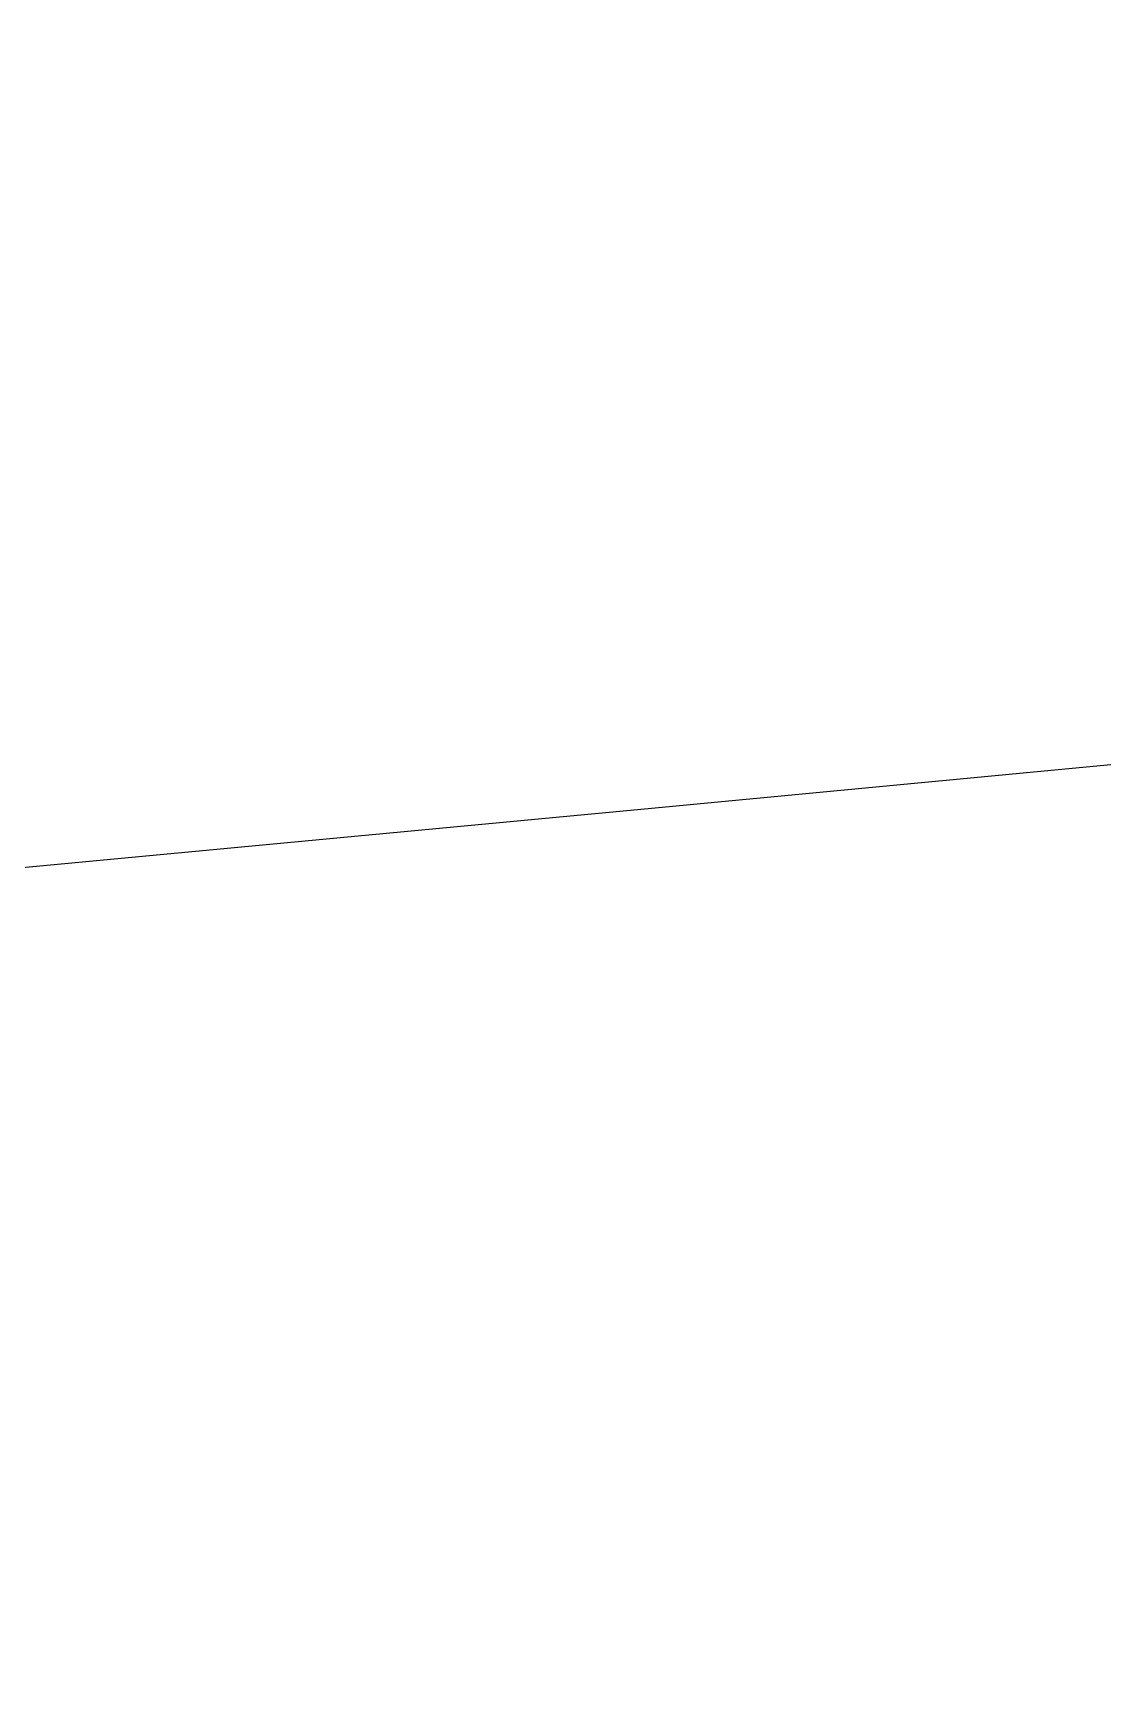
# Model space of a CAD drawing. Header units: millimetres. Extents: x 0 to 1796, y -943 to 816.
# Drawn here: x 292.342838 to 292.343672, y -737.015736 to -737.014438 of the extents above; entities that cross this region are included whole.
import ezdxf

# ---------------------------------------------------------------- set-up
doc = ezdxf.new("R2010")
doc.units = ezdxf.units.MM
doc.layers.add('Blocks', color=7, linetype='Continuous')
doc.layers.add('Blocks$Inner', color=7, linetype='Continuous', lineweight=25, true_color=0x007f00)

# ---------------------------------------------------------------- blocks, each defined once
blk = doc.blocks.new('Balcony Chair Top')
at = {"layer": 'Blocks$Inner'}
blk.add_open_spline([(249.6172287, -23.5290714), (250.2067589, -23.4733747), (250.7947513, -23.3892371), (251.3781084, -23.2768663), (251.9614654, -23.1644955), (252.5378857, -23.0243192), (253.1026539, -22.8581197), (253.6674222, -22.6919202), (254.2219337, -22.4993179), (254.7663537, -22.2807544), (255.3107737, -22.0621909), (255.8451572, -21.817808), (256.3692332, -21.5469234), (256.6312712, -21.4114812), (256.8907753, -21.2694007), (257.1477111, -21.120537), (257.4046469, -20.9716734), (257.6582159, -20.8164755), (257.906691, -20.6560554), (258.4036413, -20.3352151), (258.8820408, -19.9926837), (259.3422905, -19.6289377), (259.8025402, -19.2651917), (260.2445367, -18.8801098), (260.668291, -18.4737115), (261.0920453, -18.0673131), (261.497589, -17.6398583), (261.8845274, -17.1901556), (262.6584041, -16.2907502), (263.3385011, -15.3249298), (263.9198202, -14.3071752), (264.2104797, -13.7982979), (264.4769244, -13.275337), (264.7187813, -12.7380753), (264.9606382, -12.2008137), (265.17903, -11.6462437), (265.3689477, -11.0858478), (265.5588653, -10.5254518), (265.7206049, -9.9596248), (265.8548624, -9.3884762), (265.9891198, -8.8173277), (266.095892, -8.2408645), (266.1751387, -7.6590751), (266.2543853, -7.0772857), (266.3060835, -6.4901658), (266.3294352, -5.8975561), (266.3343469, -5.7729094), (266.3379846, -5.648156), (266.3403558, -5.5233818)], degree=3, knots=[61, 61, 61, 61, 62, 62, 62, 63, 63, 63, 64, 64, 64, 65, 65, 65, 66, 66, 66, 67, 67, 67, 68, 68, 68, 69, 69, 69, 70, 70, 70, 71, 71, 71, 72, 72, 72, 73, 73, 73, 74, 74, 74, 75, 75, 75, 76, 76, 76, 77, 77, 77, 77], dxfattribs=at)
blk.add_open_spline([(248.1639572, -23.6088424), (248.6502187, -23.6012933), (249.1346392, -23.5746581), (249.6172287, -23.5290714)], degree=3, dxfattribs=at)

msp = doc.modelspace()

# ---------------------------------------------------------------- block references
at = {"layer": 'Blocks'}
msp.add_blockref('Balcony Chair Top', (42.7260861, -713.4859712), dxfattribs=at)

doc.saveas('drawing.dxf')
